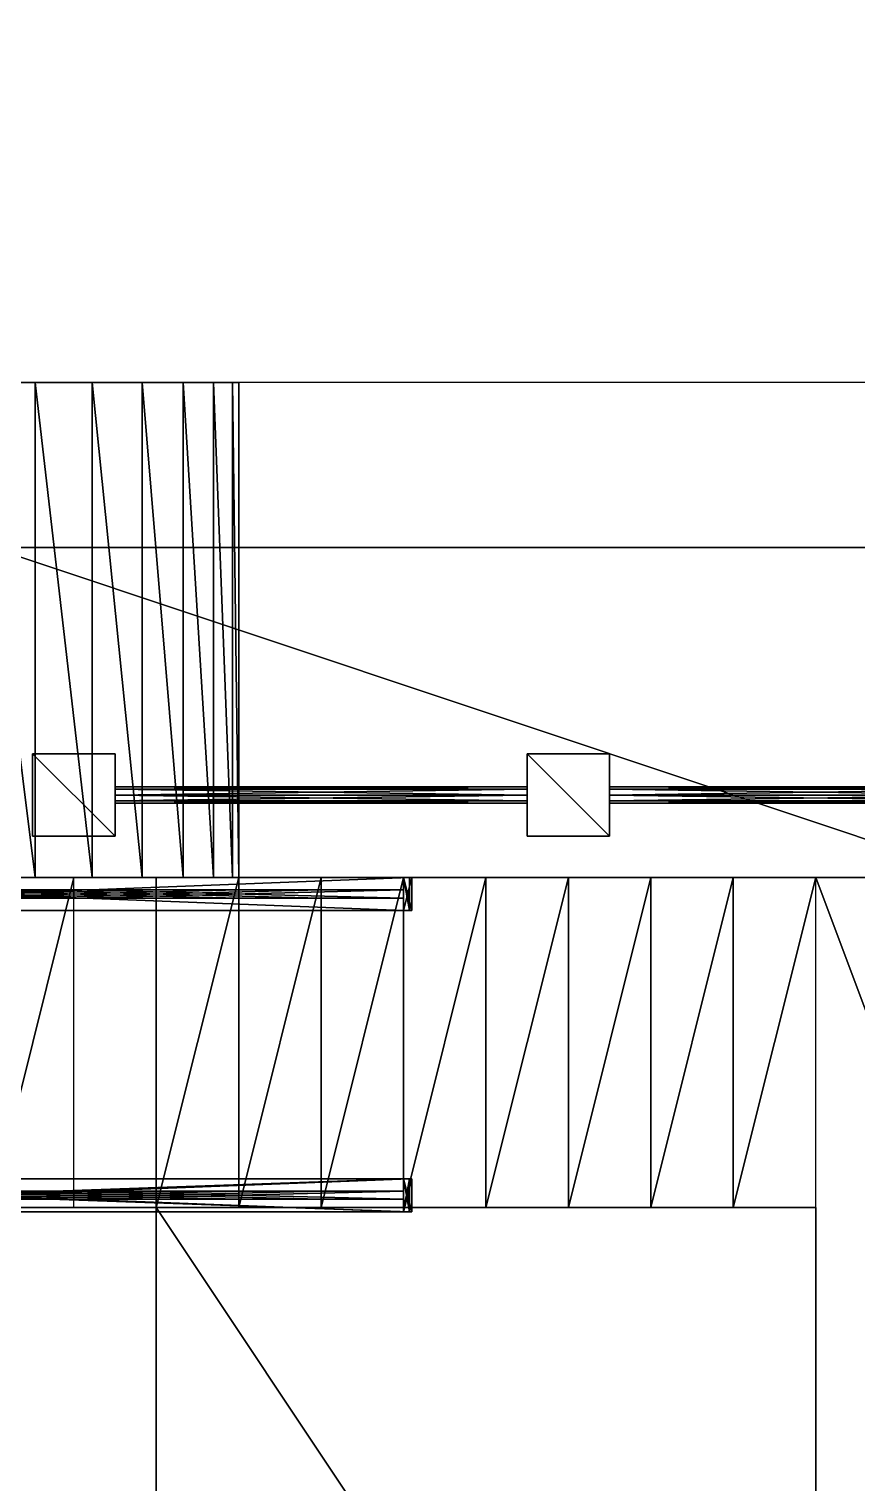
# Model space of a CAD drawing. Header units: metres. Extents: x -124 to 60, y -56 to 44.
# Drawn here: x -15.54 to -5.5, y -7.34 to 10.28 of the extents above; entities that cross this region are included whole.
import ezdxf

# ---------------------------------------------------------------- set-up
doc = ezdxf.new("R2010")
doc.units = ezdxf.units.M

msp = doc.modelspace()

# ---------------------------------------------------------------- linework, layer by layer
for points in [[(10, 4, 20), (10, 30, 20), (-6, 14, 20)], [(4, 26), (4, 6), (-26, 6)], [(-26, 6), (-26, 26), (4, 26)], [(-46, 4, 46), (8, 4, 46), (8, 20, 46)], [(8, 20, 46), (-46, 20, 46), (-46, 4, 46)], [(-6, 14, 20), (4, 4, 20), (10, 4, 20)], [(-15.4693, 0, 0.30448), (-16.2196, 0, 0.07686), (-16.2196, 6, 0.07686)], [(-16.2196, 6, 0.07686), (-15.4693, 6, 0.30448), (-15.4693, 0, 0.30448)], [(-16.2196, 6, 9.92314), (-16.2196, 0, 9.92314), (-15.4693, 0, 9.69552)], [(-15.4693, 0, 9.69552), (-15.4693, 6, 9.69552), (-16.2196, 6, 9.92314)], [(-14.7777, 0, 0.67412), (-15.4693, 0, 0.30448), (-15.4693, 6, 0.30448)], [(-15.4693, 6, 0.30448), (-14.7777, 6, 0.67412), (-14.7777, 0, 0.67412)], [(-15.4693, 6, 9.69552), (-15.4693, 0, 9.69552), (-14.7777, 0, 9.32588)], [(-14.7777, 0, 9.32588), (-14.7777, 6, 9.32588), (-15.4693, 6, 9.69552)], [(-14.1716, 0, 1.17157), (-14.7777, 0, 0.67412), (-14.7777, 6, 0.67412)], [(-14.7777, 6, 0.67412), (-14.1716, 6, 1.17157), (-14.1716, 0, 1.17157)], [(-14.7777, 6, 9.32588), (-14.7777, 0, 9.32588), (-14.1716, 0, 8.82843)], [(-14.1716, 0, 8.82843), (-14.1716, 6, 8.82843), (-14.7777, 6, 9.32588)], [(-13.6741, 0, 1.77772), (-14.1716, 0, 1.17157), (-14.1716, 6, 1.17157)], [(-14.1716, 6, 1.17157), (-13.6741, 6, 1.77772), (-13.6741, 0, 1.77772)], [(-14.1716, 6, 8.82843), (-14.1716, 0, 8.82843), (-13.6741, 0, 8.22228)], [(-13.6741, 0, 8.22228), (-13.6741, 6, 8.22228), (-14.1716, 6, 8.82843)], [(-13.3045, 0, 2.46927), (-13.6741, 0, 1.77772), (-13.6741, 6, 1.77772)], [(-13.6741, 6, 1.77772), (-13.3045, 6, 2.46927), (-13.3045, 0, 2.46927)], [(-13.6741, 6, 8.22228), (-13.6741, 0, 8.22228), (-13.3045, 0, 7.53073)], [(-13.3045, 0, 7.53073), (-13.3045, 6, 7.53073), (-13.6741, 6, 8.22228)], [(-13.0769, 0, 3.21964), (-13.3045, 0, 2.46927), (-13.3045, 6, 2.46927)], [(-13.3045, 6, 2.46927), (-13.0769, 6, 3.21964), (-13.0769, 0, 3.21964)], [(-13.3045, 6, 7.53073), (-13.3045, 0, 7.53073), (-13.0769, 0, 6.78036)], [(-13.0769, 0, 6.78036), (-13.0769, 6, 6.78036), (-13.3045, 6, 7.53073)], [(-13, 0, 4), (-13.0769, 0, 3.21964), (-13.0769, 6, 3.21964)], [(-13.0769, 6, 3.21964), (-13, 6, 4), (-13, 0, 4)], [(-13.0769, 6, 6.78036), (-13.0769, 0, 6.78036), (-13, 0, 6)], [(-13, 0, 6), (-13, 6, 6), (-13.0769, 6, 6.78036)], [(-13, 6, 6), (-13, 0, 6), (-13, 0, 4)], [(-13, 0, 4), (-13, 6, 4), (-13, 6, 6)], [(-20, 4, 46), (8, 4, 46), (8, 4, 36)], [(8, 4, 36), (-20, 4, 36), (-20, 4, 46)], [(-20, 4, 36), (-20, 4, 20), (-14, 4, 20)], [(-14, 4, 20), (-14, 4, 36), (-20, 4, 36)], [(-16, 4, 20), (-16, 0, 20), (-4, 0, 20)], [(-4, 0, 20), (-4, 4, 20), (-16, 4, 20)], [(-14, 4, 20), (-2, 4, 20), (-2, 4, 36)], [(-2, 4, 36), (-14, 4, 36), (-14, 4, 20)], [(-14.5, 0.5, 24), (-14.5, 1.5, 24), (-15.5, 1.5, 24)], [(-15.5, 1.5, 24), (-15.5, 0.5, 24), (-14.5, 0.5, 24)], [(-15.5, 1.5, 20), (-15.5, 1.5, 24), (-14.5, 1.5, 24)], [(-14.5, 1.5, 24), (-14.5, 1.5, 20), (-15.5, 1.5, 20)], [(-15.5, 0.5, 20), (-15.5, 0.5, 24), (-15.5, 1.5, 24)], [(-15.5, 1.5, 24), (-15.5, 1.5, 20), (-15.5, 0.5, 20)], [(-14.5, 1.5, 20), (-14.5, 1.5, 24), (-14.5, 0.5, 24)], [(-14.5, 0.5, 24), (-14.5, 0.5, 20), (-14.5, 1.5, 20)], [(-8.5, 0.5, 24), (-8.5, 1.5, 24), (-9.5, 1.5, 24)], [(-9.5, 1.5, 24), (-9.5, 0.5, 24), (-8.5, 0.5, 24)], [(-9.5, 1.5, 20), (-9.5, 1.5, 24), (-8.5, 1.5, 24)], [(-8.5, 1.5, 24), (-8.5, 1.5, 20), (-9.5, 1.5, 20)], [(-9.5, 0.5, 20), (-9.5, 0.5, 24), (-9.5, 1.5, 24)], [(-9.5, 1.5, 24), (-9.5, 1.5, 20), (-9.5, 0.5, 20)], [(-8.5, 1.5, 20), (-8.5, 1.5, 24), (-8.5, 0.5, 24)], [(-8.5, 0.5, 24), (-8.5, 0.5, 20), (-8.5, 1.5, 20)], [(-9.5, 1.07071, 23.5707), (-9.5, 1.1, 23.5), (-14.5, 1.1, 23.5)], [(-14.5, 1.1, 23.5), (-14.5, 1.07071, 23.5707), (-9.5, 1.07071, 23.5707)], [(-9.5, 1.1, 23.5), (-9.5, 1.07071, 23.4293), (-14.5, 1.07071, 23.4293)], [(-14.5, 1.07071, 23.4293), (-14.5, 1.1, 23.5), (-9.5, 1.1, 23.5)], [(-9.5, 1.07071, 22.5707), (-9.5, 1.1, 22.5), (-14.5, 1.1, 22.5)], [(-14.5, 1.1, 22.5), (-14.5, 1.07071, 22.5707), (-9.5, 1.07071, 22.5707)], [(-9.5, 1.1, 22.5), (-9.5, 1.07071, 22.4293), (-14.5, 1.07071, 22.4293)], [(-14.5, 1.07071, 22.4293), (-14.5, 1.1, 22.5), (-9.5, 1.1, 22.5)], [(-9.5, 1.07071, 21.5707), (-9.5, 1.1, 21.5), (-14.5, 1.1, 21.5)], [(-14.5, 1.1, 21.5), (-14.5, 1.07071, 21.5707), (-9.5, 1.07071, 21.5707)], [(-9.5, 1.1, 21.5), (-9.5, 1.07071, 21.4293), (-14.5, 1.07071, 21.4293)], [(-14.5, 1.07071, 21.4293), (-14.5, 1.1, 21.5), (-9.5, 1.1, 21.5)], [(-9.5, 1, 23.6), (-9.5, 1.07071, 23.5707), (-14.5, 1.07071, 23.5707)], [(-14.5, 1.07071, 23.5707), (-14.5, 1, 23.6), (-9.5, 1, 23.6)], [(-9.5, 1.07071, 23.4293), (-9.5, 1, 23.4), (-14.5, 1, 23.4)], [(-14.5, 1, 23.4), (-14.5, 1.07071, 23.4293), (-9.5, 1.07071, 23.4293)], [(-9.5, 1, 22.6), (-9.5, 1.07071, 22.5707), (-14.5, 1.07071, 22.5707)], [(-14.5, 1.07071, 22.5707), (-14.5, 1, 22.6), (-9.5, 1, 22.6)], [(-9.5, 1.07071, 22.4293), (-9.5, 1, 22.4), (-14.5, 1, 22.4)], [(-14.5, 1, 22.4), (-14.5, 1.07071, 22.4293), (-9.5, 1.07071, 22.4293)], [(-9.5, 1, 21.6), (-9.5, 1.07071, 21.5707), (-14.5, 1.07071, 21.5707)], [(-14.5, 1.07071, 21.5707), (-14.5, 1, 21.6), (-9.5, 1, 21.6)], [(-9.5, 1.07071, 21.4293), (-9.5, 1, 21.4), (-14.5, 1, 21.4)], [(-14.5, 1, 21.4), (-14.5, 1.07071, 21.4293), (-9.5, 1.07071, 21.4293)], [(-3.5, 1.07071, 23.5707), (-3.5, 1.1, 23.5), (-8.5, 1.1, 23.5)], [(-8.5, 1.1, 23.5), (-8.5, 1.07071, 23.5707), (-3.5, 1.07071, 23.5707)], [(-3.5, 1.1, 23.5), (-3.5, 1.07071, 23.4293), (-8.5, 1.07071, 23.4293)], [(-8.5, 1.07071, 23.4293), (-8.5, 1.1, 23.5), (-3.5, 1.1, 23.5)], [(-3.5, 1.07071, 22.5707), (-3.5, 1.1, 22.5), (-8.5, 1.1, 22.5)], [(-8.5, 1.1, 22.5), (-8.5, 1.07071, 22.5707), (-3.5, 1.07071, 22.5707)], [(-3.5, 1.1, 22.5), (-3.5, 1.07071, 22.4293), (-8.5, 1.07071, 22.4293)], [(-8.5, 1.07071, 22.4293), (-8.5, 1.1, 22.5), (-3.5, 1.1, 22.5)], [(-3.5, 1.07071, 21.5707), (-3.5, 1.1, 21.5), (-8.5, 1.1, 21.5)], [(-8.5, 1.1, 21.5), (-8.5, 1.07071, 21.5707), (-3.5, 1.07071, 21.5707)], [(-3.5, 1.1, 21.5), (-3.5, 1.07071, 21.4293), (-8.5, 1.07071, 21.4293)], [(-8.5, 1.07071, 21.4293), (-8.5, 1.1, 21.5), (-3.5, 1.1, 21.5)], [(-3.5, 1, 23.6), (-3.5, 1.07071, 23.5707), (-8.5, 1.07071, 23.5707)], [(-8.5, 1.07071, 23.5707), (-8.5, 1, 23.6), (-3.5, 1, 23.6)], [(-3.5, 1.07071, 23.4293), (-3.5, 1, 23.4), (-8.5, 1, 23.4)], [(-8.5, 1, 23.4), (-8.5, 1.07071, 23.4293), (-3.5, 1.07071, 23.4293)], [(-3.5, 1, 22.6), (-3.5, 1.07071, 22.5707), (-8.5, 1.07071, 22.5707)], [(-8.5, 1.07071, 22.5707), (-8.5, 1, 22.6), (-3.5, 1, 22.6)], [(-3.5, 1.07071, 22.4293), (-3.5, 1, 22.4), (-8.5, 1, 22.4)], [(-8.5, 1, 22.4), (-8.5, 1.07071, 22.4293), (-3.5, 1.07071, 22.4293)], [(-3.5, 1, 21.6), (-3.5, 1.07071, 21.5707), (-8.5, 1.07071, 21.5707)], [(-8.5, 1.07071, 21.5707), (-8.5, 1, 21.6), (-3.5, 1, 21.6)], [(-3.5, 1.07071, 21.4293), (-3.5, 1, 21.4), (-8.5, 1, 21.4)], [(-8.5, 1, 21.4), (-8.5, 1.07071, 21.4293), (-3.5, 1.07071, 21.4293)], [(-9.5, 0.92929, 23.5707), (-9.5, 1, 23.6), (-14.5, 1, 23.6)], [(-14.5, 1, 23.6), (-14.5, 0.92929, 23.5707), (-9.5, 0.92929, 23.5707)], [(-9.5, 1, 23.4), (-9.5, 0.92929, 23.4293), (-14.5, 0.92929, 23.4293)], [(-14.5, 0.92929, 23.4293), (-14.5, 1, 23.4), (-9.5, 1, 23.4)], [(-9.5, 0.92929, 22.5707), (-9.5, 1, 22.6), (-14.5, 1, 22.6)], [(-14.5, 1, 22.6), (-14.5, 0.92929, 22.5707), (-9.5, 0.92929, 22.5707)], [(-9.5, 1, 22.4), (-9.5, 0.92929, 22.4293), (-14.5, 0.92929, 22.4293)], [(-14.5, 0.92929, 22.4293), (-14.5, 1, 22.4), (-9.5, 1, 22.4)], [(-9.5, 0.92929, 21.5707), (-9.5, 1, 21.6), (-14.5, 1, 21.6)], [(-14.5, 1, 21.6), (-14.5, 0.92929, 21.5707), (-9.5, 0.92929, 21.5707)], [(-9.5, 1, 21.4), (-9.5, 0.92929, 21.4293), (-14.5, 0.92929, 21.4293)], [(-14.5, 0.92929, 21.4293), (-14.5, 1, 21.4), (-9.5, 1, 21.4)], [(-9.5, 0.9, 23.5), (-9.5, 0.92929, 23.5707), (-14.5, 0.92929, 23.5707)], [(-14.5, 0.92929, 23.5707), (-14.5, 0.9, 23.5), (-9.5, 0.9, 23.5)], [(-9.5, 0.92929, 23.4293), (-9.5, 0.9, 23.5), (-14.5, 0.9, 23.5)], [(-14.5, 0.9, 23.5), (-14.5, 0.92929, 23.4293), (-9.5, 0.92929, 23.4293)], [(-9.5, 0.9, 22.5), (-9.5, 0.92929, 22.5707), (-14.5, 0.92929, 22.5707)], [(-14.5, 0.92929, 22.5707), (-14.5, 0.9, 22.5), (-9.5, 0.9, 22.5)], [(-9.5, 0.92929, 22.4293), (-9.5, 0.9, 22.5), (-14.5, 0.9, 22.5)], [(-14.5, 0.9, 22.5), (-14.5, 0.92929, 22.4293), (-9.5, 0.92929, 22.4293)], [(-9.5, 0.9, 21.5), (-9.5, 0.92929, 21.5707), (-14.5, 0.92929, 21.5707)], [(-14.5, 0.92929, 21.5707), (-14.5, 0.9, 21.5), (-9.5, 0.9, 21.5)], [(-9.5, 0.92929, 21.4293), (-9.5, 0.9, 21.5), (-14.5, 0.9, 21.5)], [(-14.5, 0.9, 21.5), (-14.5, 0.92929, 21.4293), (-9.5, 0.92929, 21.4293)], [(-3.5, 0.92929, 23.5707), (-3.5, 1, 23.6), (-8.5, 1, 23.6)], [(-8.5, 1, 23.6), (-8.5, 0.92929, 23.5707), (-3.5, 0.92929, 23.5707)], [(-3.5, 1, 23.4), (-3.5, 0.92929, 23.4293), (-8.5, 0.92929, 23.4293)], [(-8.5, 0.92929, 23.4293), (-8.5, 1, 23.4), (-3.5, 1, 23.4)], [(-3.5, 0.92929, 22.5707), (-3.5, 1, 22.6), (-8.5, 1, 22.6)], [(-8.5, 1, 22.6), (-8.5, 0.92929, 22.5707), (-3.5, 0.92929, 22.5707)], [(-3.5, 1, 22.4), (-3.5, 0.92929, 22.4293), (-8.5, 0.92929, 22.4293)], [(-8.5, 0.92929, 22.4293), (-8.5, 1, 22.4), (-3.5, 1, 22.4)], [(-3.5, 0.92929, 21.5707), (-3.5, 1, 21.6), (-8.5, 1, 21.6)], [(-8.5, 1, 21.6), (-8.5, 0.92929, 21.5707), (-3.5, 0.92929, 21.5707)], [(-3.5, 1, 21.4), (-3.5, 0.92929, 21.4293), (-8.5, 0.92929, 21.4293)], [(-8.5, 0.92929, 21.4293), (-8.5, 1, 21.4), (-3.5, 1, 21.4)], [(-3.5, 0.9, 23.5), (-3.5, 0.92929, 23.5707), (-8.5, 0.92929, 23.5707)], [(-8.5, 0.92929, 23.5707), (-8.5, 0.9, 23.5), (-3.5, 0.9, 23.5)], [(-3.5, 0.92929, 23.4293), (-3.5, 0.9, 23.5), (-8.5, 0.9, 23.5)], [(-8.5, 0.9, 23.5), (-8.5, 0.92929, 23.4293), (-3.5, 0.92929, 23.4293)], [(-3.5, 0.9, 22.5), (-3.5, 0.92929, 22.5707), (-8.5, 0.92929, 22.5707)], [(-8.5, 0.92929, 22.5707), (-8.5, 0.9, 22.5), (-3.5, 0.9, 22.5)], [(-3.5, 0.92929, 22.4293), (-3.5, 0.9, 22.5), (-8.5, 0.9, 22.5)], [(-8.5, 0.9, 22.5), (-8.5, 0.92929, 22.4293), (-3.5, 0.92929, 22.4293)], [(-3.5, 0.9, 21.5), (-3.5, 0.92929, 21.5707), (-8.5, 0.92929, 21.5707)], [(-8.5, 0.92929, 21.5707), (-8.5, 0.9, 21.5), (-3.5, 0.9, 21.5)], [(-3.5, 0.92929, 21.4293), (-3.5, 0.9, 21.5), (-8.5, 0.9, 21.5)], [(-8.5, 0.9, 21.5), (-8.5, 0.92929, 21.4293), (-3.5, 0.92929, 21.4293)], [(-14.5, 0.5, 20), (-14.5, 0.5, 24), (-15.5, 0.5, 24)], [(-15.5, 0.5, 24), (-15.5, 0.5, 20), (-14.5, 0.5, 20)], [(-8.5, 0.5, 20), (-8.5, 0.5, 24), (-9.5, 0.5, 24)], [(-9.5, 0.5, 24), (-9.5, 0.5, 20), (-8.5, 0.5, 20)], [(-16, 0, 18), (-24, 0, 10), (-13, 0, 10)], [(-11, -0.4, 29.9), (-21.3536, -0.4, 40.2536), (-21.3536, 0, 40.2536)], [(-11, 0, 29.9), (-21.3536, 0, 40.2536), (-21.2828, 0, 40.3243)], [(-21.3536, 0, 40.2536), (-11, 0, 29.9), (-11, -0.4, 29.9)], [(-10.9293, 0, 29.9707), (-21.2828, 0, 40.3243), (-21.2828, -0.4, 40.3243)], [(-21.2828, -0.4, 40.3243), (-10.9293, -0.4, 29.9707), (-10.9293, 0, 29.9707)], [(-21.2828, 0, 40.3243), (-10.9293, 0, 29.9707), (-11, 0, 29.9)], [(-20, 0), (-6, 0), (-14, 0, -8)], [(-14, 0, -8), (-20, 0, -8), (-20, 0)], [(-16, 0, 18), (-4, 0, 18), (-4, 0, 20)], [(-4, 0, 20), (-16, 0, 20), (-16, 0, 18)], [(-13, 0, 10), (-13, 0, 18), (-16, 0, 18)], [(-16, -4, 30), (-15, -4, 30), (-15, 0, 30)], [(-15, 0, 30), (-16, 0, 30), (-16, -4, 30)], [(-15.5858, 0, 10), (-15.4693, 0, 9.69552), (-15.8389, 0, 9.82776)], [(-15.8389, 0, 0.17224), (-15.4693, 0, 0.30448), (-15.5858, 0, 0)], [(-15.4693, 0, 9.69552), (-15.5858, 0, 10), (-15.2322, 0, 10)], [(-15.2322, 0, 0), (-15.5858, 0, 0), (-15.4693, 0, 0.30448)], [(-15.2322, 0, 10), (-15.1144, 0, 9.52769), (-15.4693, 0, 9.69552)], [(-15.4693, 0, 0.30448), (-15.1144, 0, 0.47231), (-15.2322, 0, 0)], [(-15.1144, 0, 9.52769), (-15.2322, 0, 10), (-14.8787, 0, 10)], [(-14.8787, 0, 0), (-15.2322, 0, 0), (-15.1144, 0, 0.47231)], [(-14.8787, 0, 10), (-14.7777, 0, 9.32588), (-15.1144, 0, 9.52769)], [(-15.1144, 0, 0.47231), (-14.7777, 0, 0.67412), (-14.8787, 0, 0)], [(-14.7777, 0, 9.32588), (-14.8787, 0, 10), (-14.5251, 0, 10)], [(-14.5251, 0, 0), (-14.8787, 0, 0), (-14.7777, 0, 0.67412)], [(-14.5251, 0, 10), (-14.4624, 0, 9.09204), (-14.7777, 0, 9.32588)], [(-14.7777, 0, 0.67412), (-14.4624, 0, 0.90796), (-14.5251, 0, 0)], [(-14.4624, 0, 9.09204), (-14.5251, 0, 10), (-14.1716, 0, 10)], [(-14.1716, 0), (-14.5251, 0, 0), (-14.4624, 0, 0.90796)], [(-14.1716, 0, 10), (-14.1716, 0, 8.82843), (-14.4624, 0, 9.09204)], [(-14.4624, 0, 0.90796), (-14.1716, 0, 1.17157), (-14.1716, 0)], [(-13, 0, 10), (-13, 0, 8.82843), (-14.1716, 0, 8.82843)], [(-14.1716, 0, 8.82843), (-14.1716, 0, 10), (-13, 0, 10)], [(-13.908, 0, 8.53757), (-14.1716, 0, 8.82843), (-13, 0, 8.82843)], [(-14.1716, 0, 1.17157), (-13, 0, 1.17157), (-13, 0)], [(-13, 0), (-14.1716, 0), (-14.1716, 0, 1.17157)], [(-13, 0, 1.17157), (-14.1716, 0, 1.17157), (-13.908, 0, 1.46243)], [(-13, 0, -7), (-14, 0, -7), (-14, -4, -7)], [(-14, -4, -7), (-13, -4, -7), (-13, 0, -7)], [(-14, 0, -7), (-14, 0, -8), (-14, -4, -8)], [(-14, -4, -8), (-14, -4, -7), (-14, 0, -7)], [(-13, 0, 8.82843), (-13, 0, 8.47487), (-13.908, 0, 8.53757)], [(-13.6741, 0, 8.22228), (-13.908, 0, 8.53757), (-13, 0, 8.47487)], [(-13.908, 0, 1.46243), (-13, 0, 1.52513), (-13, 0, 1.17157)], [(-13, 0, 1.52513), (-13.908, 0, 1.46243), (-13.6741, 0, 1.77772)], [(-13, 0, 8.47487), (-13, 0, 8.12132), (-13.6741, 0, 8.22228)], [(-13.4723, 0, 7.88559), (-13.6741, 0, 8.22228), (-13, 0, 8.12132)], [(-13.6741, 0, 1.77772), (-13, 0, 1.87868), (-13, 0, 1.52513)], [(-13, 0, 1.87868), (-13.6741, 0, 1.77772), (-13.4723, 0, 2.11441)], [(-13, 0, 8.12132), (-13, 0, 7.76777), (-13.4723, 0, 7.88559)], [(-13.3045, 0, 7.53073), (-13.4723, 0, 7.88559), (-13, 0, 7.76777)], [(-13.4723, 0, 2.11441), (-13, 0, 2.23223), (-13, 0, 1.87868)], [(-13, 0, 2.23223), (-13.4723, 0, 2.11441), (-13.3045, 0, 2.46927)], [(-13, 0, 7.76777), (-13, 0, 7.41421), (-13.3045, 0, 7.53073)], [(-13.1722, 0, 7.16114), (-13.3045, 0, 7.53073), (-13, 0, 7.41421)], [(-13.3045, 0, 2.46927), (-13, 0, 2.58579), (-13, 0, 2.23223)], [(-13, 0, 2.58579), (-13.3045, 0, 2.46927), (-13.1722, 0, 2.83886)], [(-13, 0, 7.41421), (-13, 0, 7.06066), (-13.1722, 0, 7.16114)], [(-13.0769, 0, 6.78036), (-13.1722, 0, 7.16114), (-13, 0, 7.06066)], [(-13.1722, 0, 2.83886), (-13, 0, 2.93934), (-13, 0, 2.58579)], [(-13, 0, 2.93934), (-13.1722, 0, 2.83886), (-13.0769, 0, 3.21964)], [(-13, 0, 7.06066), (-13, 0, 6.70711), (-13.0769, 0, 6.78036)], [(-13.0193, 0, 6.39207), (-13.0769, 0, 6.78036), (-13, 0, 6.70711)], [(-13.0769, 0, 3.21964), (-13, 0, 3.29289), (-13, 0, 2.93934)], [(-13, 0, 3.29289), (-13.0769, 0, 3.21964), (-13.0193, 0, 3.60793)], [(-13, 0, 6.70711), (-13, 0, 6.35355), (-13.0193, 0, 6.39207)], [(-13, 0, 6), (-13.0193, 0, 6.39207), (-13, 0, 6.35355)], [(-13.0193, 0, 3.60793), (-13, 0, 3.64645), (-13, 0, 3.29289)], [(-13, 0, 3.64645), (-13.0193, 0, 3.60793), (-13, 0, 4)], [(-4, 0), (-4, 0, 18), (-13, 0, 18)], [(-13, 0, 18), (-13, 0), (-4, 0)], [(-12, 0, -6), (-13, 0, -6), (-13, -4, -6)], [(-13, -4, -6), (-12, -4, -6), (-12, 0, -6)], [(-13, 0, -6), (-13, 0, -7), (-13, -4, -7)], [(-13, -4, -7), (-13, -4, -6), (-13, 0, -6)], [(-11, 0, -5), (-12, 0, -5), (-12, -4, -5)], [(-12, -4, -5), (-11, -4, -5), (-11, 0, -5)], [(-12, 0, -5), (-12, 0, -6), (-12, -4, -6)], [(-12, -4, -6), (-12, -4, -5), (-12, 0, -5)], [(-10, 0, -4), (-11, 0, -4), (-11, -4, -4)], [(-11, -4, -4), (-10, -4, -4), (-10, 0, -4)], [(-11, 0, -4), (-11, 0, -5), (-11, -4, -5)], [(-11, -4, -5), (-11, -4, -4), (-11, 0, -4)], [(-10.9293, -0.4, 29.9707), (-11, -0.4, 29.9), (-11, 0, 29.9)], [(-11, 0, 29.9), (-10.9293, 0, 29.9707), (-10.9293, -0.4, 29.9707)], [(-10.9, 0, 29.9), (-11, 0, 29.9), (-11, -0.4, 29.9)], [(-11, -0.4, 29.9), (-10.9, -0.4, 29.9), (-10.9, 0, 29.9)], [(-11, -0.4, 22.1), (-11, -0.4, 29.9), (-11, 0, 29.9)], [(-11, 0, 22.1), (-11, 0, 29.9), (-10.9, 0, 29.9)], [(-11, 0, 29.9), (-11, 0, 22.1), (-11, -0.4, 22.1)], [(-10.9, 0, 29.9), (-10.9, 0, 22.1), (-11, 0, 22.1)], [(-10.9, -0.4, 22.1), (-11, -0.4, 22.1), (-11, 0, 22.1)], [(-11, 0, 22.1), (-10.9, 0, 22.1), (-10.9, -0.4, 22.1)], [(-10.9, 0, 22.1), (-10.9, 0, 29.9), (-10.9, -0.4, 29.9)], [(-10.9, -0.4, 29.9), (-10.9, -0.4, 22.1), (-10.9, 0, 22.1)], [(-9, 0, -3), (-10, 0, -3), (-10, -4, -3)], [(-10, -4, -3), (-9, -4, -3), (-9, 0, -3)], [(-10, 0, -3), (-10, 0, -4), (-10, -4, -4)], [(-10, -4, -4), (-10, -4, -3), (-10, 0, -3)], [(-8, 0, -2), (-9, 0, -2), (-9, -4, -2)], [(-9, -4, -2), (-8, -4, -2), (-8, 0, -2)], [(-9, 0, -2), (-9, 0, -3), (-9, -4, -3)], [(-9, -4, -3), (-9, -4, -2), (-9, 0, -2)], [(-7, 0, -1), (-8, 0, -1), (-8, -4, -1)], [(-8, -4, -1), (-7, -4, -1), (-7, 0, -1)], [(-8, 0, -1), (-8, 0, -2), (-8, -4, -2)], [(-8, -4, -2), (-8, -4, -1), (-8, 0, -1)], [(-6, 0), (-7, 0), (-7, -4)], [(-7, -4), (-6, -4), (-6, 0)], [(-7, 0), (-7, 0, -1), (-7, -4, -1)], [(-7, -4, -1), (-7, -4), (-7, 0)], [(-6, 0), (0, 0), (0, -16)], [(0, -16), (-6, -16), (-6, 0)], [(-19, -0.15, 33.8), (-15, -0.15, 33.8), (-15, -0.25, 33.8)], [(-15, -0.25, 33.8), (-19, -0.25, 33.8), (-19, -0.15, 33.8)], [(-19, -0.25, 33.9), (-15, -0.25, 33.9), (-15, -0.15, 33.9)], [(-15, -0.15, 33.9), (-19, -0.15, 33.9), (-19, -0.25, 33.9)], [(-19, -0.15, 33.9), (-15, -0.15, 33.9), (-15, -0.15, 33.8)], [(-15, -0.15, 33.8), (-19, -0.15, 33.8), (-19, -0.15, 33.9)], [(-18, -0.15, 32.8), (-14, -0.15, 32.8), (-14, -0.25, 32.8)], [(-14, -0.25, 32.8), (-18, -0.25, 32.8), (-18, -0.15, 32.8)], [(-18, -0.25, 32.9), (-14, -0.25, 32.9), (-14, -0.15, 32.9)], [(-14, -0.15, 32.9), (-18, -0.15, 32.9), (-18, -0.25, 32.9)], [(-18, -0.15, 32.9), (-14, -0.15, 32.9), (-14, -0.15, 32.8)], [(-14, -0.15, 32.8), (-18, -0.15, 32.8), (-18, -0.15, 32.9)], [(-17, -0.15, 31.8), (-13, -0.15, 31.8), (-13, -0.25, 31.8)], [(-13, -0.25, 31.8), (-17, -0.25, 31.8), (-17, -0.15, 31.8)], [(-17, -0.25, 31.9), (-13, -0.25, 31.9), (-13, -0.15, 31.9)], [(-13, -0.15, 31.9), (-17, -0.15, 31.9), (-17, -0.25, 31.9)], [(-17, -0.15, 31.9), (-13, -0.15, 31.9), (-13, -0.15, 31.8)], [(-13, -0.15, 31.8), (-17, -0.15, 31.8), (-17, -0.15, 31.9)], [(-16, -0.15, 30.8), (-12, -0.15, 30.8), (-12, -0.25, 30.8)], [(-12, -0.25, 30.8), (-16, -0.25, 30.8), (-16, -0.15, 30.8)], [(-16, -0.25, 30.9), (-12, -0.25, 30.9), (-12, -0.15, 30.9)], [(-12, -0.15, 30.9), (-16, -0.15, 30.9), (-16, -0.25, 30.9)], [(-16, -0.15, 30.9), (-12, -0.15, 30.9), (-12, -0.15, 30.8)], [(-12, -0.15, 30.8), (-16, -0.15, 30.8), (-16, -0.15, 30.9)], [(-15, -0.15, 29.8), (-11, -0.15, 29.8), (-11, -0.25, 29.8)], [(-11, -0.25, 29.8), (-15, -0.25, 29.8), (-15, -0.15, 29.8)], [(-15, -0.25, 29.9), (-11, -0.25, 29.9), (-11, -0.15, 29.9)], [(-11, -0.15, 29.9), (-15, -0.15, 29.9), (-15, -0.25, 29.9)], [(-15, -0.15, 29.9), (-11, -0.15, 29.9), (-11, -0.15, 29.8)], [(-11, -0.15, 29.8), (-15, -0.15, 29.8), (-15, -0.15, 29.9)], [(-15, -0.15, 28.8375), (-11, -0.15, 28.8375), (-11, -0.25, 28.8375)], [(-11, -0.25, 28.8375), (-15, -0.25, 28.8375), (-15, -0.15, 28.8375)], [(-15, -0.25, 28.9375), (-11, -0.25, 28.9375), (-11, -0.15, 28.9375)], [(-11, -0.15, 28.9375), (-15, -0.15, 28.9375), (-15, -0.25, 28.9375)], [(-15, -0.15, 28.9375), (-11, -0.15, 28.9375), (-11, -0.15, 28.8375)], [(-11, -0.15, 28.8375), (-15, -0.15, 28.8375), (-15, -0.15, 28.9375)], [(-15, -0.15, 27.875), (-11, -0.15, 27.875), (-11, -0.25, 27.875)], [(-11, -0.25, 27.875), (-15, -0.25, 27.875), (-15, -0.15, 27.875)], [(-15, -0.25, 27.975), (-11, -0.25, 27.975), (-11, -0.15, 27.975)], [(-11, -0.15, 27.975), (-15, -0.15, 27.975), (-15, -0.25, 27.975)], [(-15, -0.15, 27.975), (-11, -0.15, 27.975), (-11, -0.15, 27.875)], [(-11, -0.15, 27.875), (-15, -0.15, 27.875), (-15, -0.15, 27.975)], [(-15, -0.15, 26.9125), (-11, -0.15, 26.9125), (-11, -0.25, 26.9125)], [(-11, -0.25, 26.9125), (-15, -0.25, 26.9125), (-15, -0.15, 26.9125)], [(-15, -0.25, 27.0125), (-11, -0.25, 27.0125), (-11, -0.15, 27.0125)], [(-11, -0.15, 27.0125), (-15, -0.15, 27.0125), (-15, -0.25, 27.0125)], [(-15, -0.15, 27.0125), (-11, -0.15, 27.0125), (-11, -0.15, 26.9125)], [(-11, -0.15, 26.9125), (-15, -0.15, 26.9125), (-15, -0.15, 27.0125)], [(-15, -0.15, 25.95), (-11, -0.15, 25.95), (-11, -0.25, 25.95)], [(-11, -0.25, 25.95), (-15, -0.25, 25.95), (-15, -0.15, 25.95)], [(-15, -0.25, 26.05), (-11, -0.25, 26.05), (-11, -0.15, 26.05)], [(-11, -0.15, 26.05), (-15, -0.15, 26.05), (-15, -0.25, 26.05)], [(-15, -0.15, 26.05), (-11, -0.15, 26.05), (-11, -0.15, 25.95)], [(-11, -0.15, 25.95), (-15, -0.15, 25.95), (-15, -0.15, 26.05)], [(-15, -0.15, 24.9875), (-11, -0.15, 24.9875), (-11, -0.25, 24.9875)], [(-11, -0.25, 24.9875), (-15, -0.25, 24.9875), (-15, -0.15, 24.9875)], [(-15, -0.25, 25.0875), (-11, -0.25, 25.0875), (-11, -0.15, 25.0875)], [(-11, -0.15, 25.0875), (-15, -0.15, 25.0875), (-15, -0.25, 25.0875)], [(-15, -0.15, 25.0875), (-11, -0.15, 25.0875), (-11, -0.15, 24.9875)], [(-11, -0.15, 24.9875), (-15, -0.15, 24.9875), (-15, -0.15, 25.0875)], [(-15, -0.15, 24.025), (-11, -0.15, 24.025), (-11, -0.25, 24.025)], [(-11, -0.25, 24.025), (-15, -0.25, 24.025), (-15, -0.15, 24.025)], [(-15, -0.25, 24.125), (-11, -0.25, 24.125), (-11, -0.15, 24.125)], [(-11, -0.15, 24.125), (-15, -0.15, 24.125), (-15, -0.25, 24.125)], [(-15, -0.15, 24.125), (-11, -0.15, 24.125), (-11, -0.15, 24.025)], [(-11, -0.15, 24.025), (-15, -0.15, 24.025), (-15, -0.15, 24.125)], [(-15, -0.15, 23.0625), (-11, -0.15, 23.0625), (-11, -0.25, 23.0625)], [(-11, -0.25, 23.0625), (-15, -0.25, 23.0625), (-15, -0.15, 23.0625)], [(-15, -0.25, 23.1625), (-11, -0.25, 23.1625), (-11, -0.15, 23.1625)], [(-11, -0.15, 23.1625), (-15, -0.15, 23.1625), (-15, -0.25, 23.1625)], [(-15, -0.15, 23.1625), (-11, -0.15, 23.1625), (-11, -0.15, 23.0625)], [(-11, -0.15, 23.0625), (-15, -0.15, 23.0625), (-15, -0.15, 23.1625)], [(-15, -0.15, 22.1), (-11, -0.15, 22.1), (-11, -0.25, 22.1)], [(-11, -0.25, 22.1), (-15, -0.25, 22.1), (-15, -0.15, 22.1)], [(-15, -0.25, 22.2), (-11, -0.25, 22.2), (-11, -0.15, 22.2)], [(-11, -0.15, 22.2), (-15, -0.15, 22.2), (-15, -0.25, 22.2)], [(-15, -0.15, 22.2), (-11, -0.15, 22.2), (-11, -0.15, 22.1)], [(-11, -0.15, 22.1), (-15, -0.15, 22.1), (-15, -0.15, 22.2)], [(-19, -0.25, 33.8), (-15, -0.25, 33.8), (-15, -0.25, 33.9)], [(-15, -0.25, 33.9), (-19, -0.25, 33.9), (-19, -0.25, 33.8)], [(-18, -0.25, 32.8), (-14, -0.25, 32.8), (-14, -0.25, 32.9)], [(-14, -0.25, 32.9), (-18, -0.25, 32.9), (-18, -0.25, 32.8)], [(-17, -0.25, 31.8), (-13, -0.25, 31.8), (-13, -0.25, 31.9)], [(-13, -0.25, 31.9), (-17, -0.25, 31.9), (-17, -0.25, 31.8)], [(-16, -0.25, 30.8), (-12, -0.25, 30.8), (-12, -0.25, 30.9)], [(-12, -0.25, 30.9), (-16, -0.25, 30.9), (-16, -0.25, 30.8)], [(-15, -0.25, 29.8), (-11, -0.25, 29.8), (-11, -0.25, 29.9)], [(-11, -0.25, 29.9), (-15, -0.25, 29.9), (-15, -0.25, 29.8)], [(-15, -0.25, 28.8375), (-11, -0.25, 28.8375), (-11, -0.25, 28.9375)], [(-11, -0.25, 28.9375), (-15, -0.25, 28.9375), (-15, -0.25, 28.8375)], [(-15, -0.25, 27.875), (-11, -0.25, 27.875), (-11, -0.25, 27.975)], [(-11, -0.25, 27.975), (-15, -0.25, 27.975), (-15, -0.25, 27.875)], [(-15, -0.25, 26.9125), (-11, -0.25, 26.9125), (-11, -0.25, 27.0125)], [(-11, -0.25, 27.0125), (-15, -0.25, 27.0125), (-15, -0.25, 26.9125)], [(-15, -0.25, 25.95), (-11, -0.25, 25.95), (-11, -0.25, 26.05)], [(-11, -0.25, 26.05), (-15, -0.25, 26.05), (-15, -0.25, 25.95)], [(-15, -0.25, 24.9875), (-11, -0.25, 24.9875), (-11, -0.25, 25.0875)], [(-11, -0.25, 25.0875), (-15, -0.25, 25.0875), (-15, -0.25, 24.9875)], [(-15, -0.25, 24.025), (-11, -0.25, 24.025), (-11, -0.25, 24.125)], [(-11, -0.25, 24.125), (-15, -0.25, 24.125), (-15, -0.25, 24.025)], [(-15, -0.25, 23.0625), (-11, -0.25, 23.0625), (-11, -0.25, 23.1625)], [(-11, -0.25, 23.1625), (-15, -0.25, 23.1625), (-15, -0.25, 23.0625)], [(-15, -0.25, 22.1), (-11, -0.25, 22.1), (-11, -0.25, 22.2)], [(-11, -0.25, 22.2), (-15, -0.25, 22.2), (-15, -0.25, 22.1)], [(-10.9293, -0.4, 29.9707), (-21.2828, -0.4, 40.3243), (-21.3536, -0.4, 40.2536)], [(-21.3536, -0.4, 40.2536), (-11, -0.4, 29.9), (-10.9293, -0.4, 29.9707)], [(-10.9, -0.4, 22.1), (-10.9, -0.4, 29.9), (-11, -0.4, 29.9)], [(-11, -0.4, 29.9), (-11, -0.4, 22.1), (-10.9, -0.4, 22.1)], [(-22.3536, -4.05, 10.7464), (-22.3536, -3.65, 10.7464), (-11, -3.65, 22.1)], [(-22.3536, -3.65, 10.7464), (-22.2828, -3.65, 10.6757), (-10.9293, -3.65, 22.0293)], [(-11, -3.65, 22.1), (-11, -4.05, 22.1), (-22.3536, -4.05, 10.7464)], [(-10.9293, -3.65, 22.0293), (-11, -3.65, 22.1), (-22.3536, -3.65, 10.7464)], [(-22.2828, -3.65, 10.6757), (-22.2828, -4.05, 10.6757), (-10.9293, -4.05, 22.0293)], [(-10.9293, -4.05, 22.0293), (-10.9293, -3.65, 22.0293), (-22.2828, -3.65, 10.6757)], [(-11, -4.05, 29.9), (-21.3536, -4.05, 40.2536), (-21.3536, -3.65, 40.2536)], [(-11, -3.65, 29.9), (-21.3536, -3.65, 40.2536), (-21.2828, -3.65, 40.3243)], [(-21.3536, -3.65, 40.2536), (-11, -3.65, 29.9), (-11, -4.05, 29.9)], [(-10.9293, -3.65, 29.9707), (-21.2828, -3.65, 40.3243), (-21.2828, -4.05, 40.3243)], [(-21.2828, -4.05, 40.3243), (-10.9293, -4.05, 29.9707), (-10.9293, -3.65, 29.9707)], [(-21.2828, -3.65, 40.3243), (-10.9293, -3.65, 29.9707), (-11, -3.65, 29.9)], [(-10.9, -3.65, 29.9), (-11, -3.65, 29.9), (-11, -4.05, 29.9)], [(-11, -4.05, 29.9), (-10.9, -4.05, 29.9), (-10.9, -3.65, 29.9)], [(-11, -4.05, 22.1), (-11, -4.05, 29.9), (-11, -3.65, 29.9)], [(-11, -3.65, 22.1), (-11, -3.65, 29.9), (-10.9, -3.65, 29.9)], [(-11, -3.65, 29.9), (-11, -3.65, 22.1), (-11, -4.05, 22.1)], [(-10.9, -3.65, 29.9), (-10.9, -3.65, 22.1), (-11, -3.65, 22.1)], [(-10.9, -4.05, 22.1), (-11, -4.05, 22.1), (-11, -3.65, 22.1)], [(-11, -3.65, 22.1), (-10.9, -3.65, 22.1), (-10.9, -4.05, 22.1)], [(-10.9293, -4.05, 29.9707), (-11, -4.05, 29.9), (-11, -3.65, 29.9)], [(-11, -3.65, 29.9), (-10.9293, -3.65, 29.9707), (-10.9293, -4.05, 29.9707)], [(-11, -4.05, 22.1), (-11, -3.65, 22.1), (-10.9293, -3.65, 22.0293)], [(-10.9293, -3.65, 22.0293), (-10.9293, -4.05, 22.0293), (-11, -4.05, 22.1)], [(-10.9, -3.65, 22.1), (-10.9, -3.65, 29.9), (-10.9, -4.05, 29.9)], [(-10.9, -4.05, 29.9), (-10.9, -4.05, 22.1), (-10.9, -3.65, 22.1)], [(-19, -3.8, 33.8), (-15, -3.8, 33.8), (-15, -3.9, 33.8)], [(-15, -3.9, 33.8), (-19, -3.9, 33.8), (-19, -3.8, 33.8)], [(-19, -3.9, 33.9), (-15, -3.9, 33.9), (-15, -3.8, 33.9)], [(-15, -3.8, 33.9), (-19, -3.8, 33.9), (-19, -3.9, 33.9)], [(-19, -3.8, 33.9), (-15, -3.8, 33.9), (-15, -3.8, 33.8)], [(-15, -3.8, 33.8), (-19, -3.8, 33.8), (-19, -3.8, 33.9)], [(-19, -3.8, 18.1), (-15, -3.8, 18.1), (-15, -3.9, 18.1)], [(-15, -3.9, 18.1), (-19, -3.9, 18.1), (-19, -3.8, 18.1)], [(-19, -3.9, 18.2), (-15, -3.9, 18.2), (-15, -3.8, 18.2)], [(-15, -3.8, 18.2), (-19, -3.8, 18.2), (-19, -3.9, 18.2)], [(-19, -3.8, 18.2), (-15, -3.8, 18.2), (-15, -3.8, 18.1)], [(-15, -3.8, 18.1), (-19, -3.8, 18.1), (-19, -3.8, 18.2)], [(-18, -3.8, 32.8), (-14, -3.8, 32.8), (-14, -3.9, 32.8)], [(-14, -3.9, 32.8), (-18, -3.9, 32.8), (-18, -3.8, 32.8)], [(-18, -3.9, 32.9), (-14, -3.9, 32.9), (-14, -3.8, 32.9)], [(-14, -3.8, 32.9), (-18, -3.8, 32.9), (-18, -3.9, 32.9)], [(-18, -3.8, 32.9), (-14, -3.8, 32.9), (-14, -3.8, 32.8)], [(-14, -3.8, 32.8), (-18, -3.8, 32.8), (-18, -3.8, 32.9)], [(-18, -3.8, 19.1), (-14, -3.8, 19.1), (-14, -3.9, 19.1)], [(-14, -3.9, 19.1), (-18, -3.9, 19.1), (-18, -3.8, 19.1)], [(-18, -3.9, 19.2), (-14, -3.9, 19.2), (-14, -3.8, 19.2)], [(-14, -3.8, 19.2), (-18, -3.8, 19.2), (-18, -3.9, 19.2)], [(-18, -3.8, 19.2), (-14, -3.8, 19.2), (-14, -3.8, 19.1)], [(-14, -3.8, 19.1), (-18, -3.8, 19.1), (-18, -3.8, 19.2)], [(-17, -3.8, 31.8), (-13, -3.8, 31.8), (-13, -3.9, 31.8)], [(-13, -3.9, 31.8), (-17, -3.9, 31.8), (-17, -3.8, 31.8)], [(-17, -3.9, 31.9), (-13, -3.9, 31.9), (-13, -3.8, 31.9)], [(-13, -3.8, 31.9), (-17, -3.8, 31.9), (-17, -3.9, 31.9)], [(-17, -3.8, 31.9), (-13, -3.8, 31.9), (-13, -3.8, 31.8)], [(-13, -3.8, 31.8), (-17, -3.8, 31.8), (-17, -3.8, 31.9)], [(-17, -3.8, 20.1), (-13, -3.8, 20.1), (-13, -3.9, 20.1)], [(-13, -3.9, 20.1), (-17, -3.9, 20.1), (-17, -3.8, 20.1)], [(-17, -3.9, 20.2), (-13, -3.9, 20.2), (-13, -3.8, 20.2)], [(-13, -3.8, 20.2), (-17, -3.8, 20.2), (-17, -3.9, 20.2)], [(-17, -3.8, 20.2), (-13, -3.8, 20.2), (-13, -3.8, 20.1)], [(-13, -3.8, 20.1), (-17, -3.8, 20.1), (-17, -3.8, 20.2)], [(-16, -3.8, 30.8), (-12, -3.8, 30.8), (-12, -3.9, 30.8)], [(-12, -3.9, 30.8), (-16, -3.9, 30.8), (-16, -3.8, 30.8)], [(-16, -3.9, 30.9), (-12, -3.9, 30.9), (-12, -3.8, 30.9)], [(-12, -3.8, 30.9), (-16, -3.8, 30.9), (-16, -3.9, 30.9)], [(-16, -3.8, 30.9), (-12, -3.8, 30.9), (-12, -3.8, 30.8)], [(-12, -3.8, 30.8), (-16, -3.8, 30.8), (-16, -3.8, 30.9)], [(-16, -3.8, 21.1), (-12, -3.8, 21.1), (-12, -3.9, 21.1)], [(-12, -3.9, 21.1), (-16, -3.9, 21.1), (-16, -3.8, 21.1)], [(-16, -3.9, 21.2), (-12, -3.9, 21.2), (-12, -3.8, 21.2)], [(-12, -3.8, 21.2), (-16, -3.8, 21.2), (-16, -3.9, 21.2)], [(-16, -3.8, 21.2), (-12, -3.8, 21.2), (-12, -3.8, 21.1)], [(-12, -3.8, 21.1), (-16, -3.8, 21.1), (-16, -3.8, 21.2)], [(-15, -3.8, 23.0625), (-11, -3.8, 23.0625), (-11, -3.9, 23.0625)], [(-11, -3.9, 23.0625), (-15, -3.9, 23.0625), (-15, -3.8, 23.0625)], [(-15, -3.9, 23.1625), (-11, -3.9, 23.1625), (-11, -3.8, 23.1625)], [(-11, -3.8, 23.1625), (-15, -3.8, 23.1625), (-15, -3.9, 23.1625)], [(-15, -3.8, 23.1625), (-11, -3.8, 23.1625), (-11, -3.8, 23.0625)], [(-11, -3.8, 23.0625), (-15, -3.8, 23.0625), (-15, -3.8, 23.1625)], [(-15, -3.8, 24.025), (-11, -3.8, 24.025), (-11, -3.9, 24.025)], [(-11, -3.9, 24.025), (-15, -3.9, 24.025), (-15, -3.8, 24.025)], [(-15, -3.9, 24.125), (-11, -3.9, 24.125), (-11, -3.8, 24.125)], [(-11, -3.8, 24.125), (-15, -3.8, 24.125), (-15, -3.9, 24.125)], [(-15, -3.8, 24.125), (-11, -3.8, 24.125), (-11, -3.8, 24.025)], [(-11, -3.8, 24.025), (-15, -3.8, 24.025), (-15, -3.8, 24.125)], [(-15, -3.8, 24.9875), (-11, -3.8, 24.9875), (-11, -3.9, 24.9875)], [(-11, -3.9, 24.9875), (-15, -3.9, 24.9875), (-15, -3.8, 24.9875)], [(-15, -3.9, 25.0875), (-11, -3.9, 25.0875), (-11, -3.8, 25.0875)], [(-11, -3.8, 25.0875), (-15, -3.8, 25.0875), (-15, -3.9, 25.0875)], [(-15, -3.8, 25.0875), (-11, -3.8, 25.0875), (-11, -3.8, 24.9875)], [(-11, -3.8, 24.9875), (-15, -3.8, 24.9875), (-15, -3.8, 25.0875)], [(-15, -3.8, 25.95), (-11, -3.8, 25.95), (-11, -3.9, 25.95)], [(-11, -3.9, 25.95), (-15, -3.9, 25.95), (-15, -3.8, 25.95)], [(-15, -3.9, 26.05), (-11, -3.9, 26.05), (-11, -3.8, 26.05)], [(-11, -3.8, 26.05), (-15, -3.8, 26.05), (-15, -3.9, 26.05)], [(-15, -3.8, 26.05), (-11, -3.8, 26.05), (-11, -3.8, 25.95)], [(-11, -3.8, 25.95), (-15, -3.8, 25.95), (-15, -3.8, 26.05)], [(-15, -3.8, 26.9125), (-11, -3.8, 26.9125), (-11, -3.9, 26.9125)], [(-11, -3.9, 26.9125), (-15, -3.9, 26.9125), (-15, -3.8, 26.9125)], [(-15, -3.9, 27.0125), (-11, -3.9, 27.0125), (-11, -3.8, 27.0125)], [(-11, -3.8, 27.0125), (-15, -3.8, 27.0125), (-15, -3.9, 27.0125)], [(-15, -3.8, 27.0125), (-11, -3.8, 27.0125), (-11, -3.8, 26.9125)], [(-11, -3.8, 26.9125), (-15, -3.8, 26.9125), (-15, -3.8, 27.0125)], [(-15, -3.8, 27.875), (-11, -3.8, 27.875), (-11, -3.9, 27.875)], [(-11, -3.9, 27.875), (-15, -3.9, 27.875), (-15, -3.8, 27.875)], [(-15, -3.9, 27.975), (-11, -3.9, 27.975), (-11, -3.8, 27.975)], [(-11, -3.8, 27.975), (-15, -3.8, 27.975), (-15, -3.9, 27.975)], [(-15, -3.8, 27.975), (-11, -3.8, 27.975), (-11, -3.8, 27.875)], [(-11, -3.8, 27.875), (-15, -3.8, 27.875), (-15, -3.8, 27.975)], [(-15, -3.8, 28.8375), (-11, -3.8, 28.8375), (-11, -3.9, 28.8375)], [(-11, -3.9, 28.8375), (-15, -3.9, 28.8375), (-15, -3.8, 28.8375)], [(-15, -3.9, 28.9375), (-11, -3.9, 28.9375), (-11, -3.8, 28.9375)], [(-11, -3.8, 28.9375), (-15, -3.8, 28.9375), (-15, -3.9, 28.9375)], [(-15, -3.8, 28.9375), (-11, -3.8, 28.9375), (-11, -3.8, 28.8375)], [(-11, -3.8, 28.8375), (-15, -3.8, 28.8375), (-15, -3.8, 28.9375)], [(-15, -3.8, 29.8), (-11, -3.8, 29.8), (-11, -3.9, 29.8)], [(-11, -3.9, 29.8), (-15, -3.9, 29.8), (-15, -3.8, 29.8)], [(-15, -3.9, 29.9), (-11, -3.9, 29.9), (-11, -3.8, 29.9)], [(-11, -3.8, 29.9), (-15, -3.8, 29.9), (-15, -3.9, 29.9)], [(-15, -3.8, 29.9), (-11, -3.8, 29.9), (-11, -3.8, 29.8)], [(-11, -3.8, 29.8), (-15, -3.8, 29.8), (-15, -3.8, 29.9)], [(-15, -3.8, 22.1), (-11, -3.8, 22.1), (-11, -3.9, 22.1)], [(-11, -3.9, 22.1), (-15, -3.9, 22.1), (-15, -3.8, 22.1)], [(-15, -3.9, 22.2), (-11, -3.9, 22.2), (-11, -3.8, 22.2)], [(-11, -3.8, 22.2), (-15, -3.8, 22.2), (-15, -3.9, 22.2)], [(-15, -3.8, 22.2), (-11, -3.8, 22.2), (-11, -3.8, 22.1)], [(-11, -3.8, 22.1), (-15, -3.8, 22.1), (-15, -3.8, 22.2)], [(-14, -4), (-14, -16), (-26, -4)], [(-22.2828, -4.05, 10.6757), (-22.3536, -4.05, 10.7464), (-11, -4.05, 22.1)], [(-11, -4.05, 22.1), (-10.9293, -4.05, 22.0293), (-22.2828, -4.05, 10.6757)], [(-10.9293, -4.05, 29.9707), (-21.2828, -4.05, 40.3243), (-21.3536, -4.05, 40.2536)], [(-21.3536, -4.05, 40.2536), (-11, -4.05, 29.9), (-10.9293, -4.05, 29.9707)], [(-14, -4, -8), (-6, -4), (-20, -4)], [(-20, -4), (-20, -4, -8), (-14, -4, -8)], [(-19, -3.9, 33.8), (-15, -3.9, 33.8), (-15, -3.9, 33.9)], [(-15, -3.9, 33.9), (-19, -3.9, 33.9), (-19, -3.9, 33.8)], [(-19, -3.9, 18.1), (-15, -3.9, 18.1), (-15, -3.9, 18.2)], [(-15, -3.9, 18.2), (-19, -3.9, 18.2), (-19, -3.9, 18.1)], [(-18, -3.9, 32.8), (-14, -3.9, 32.8), (-14, -3.9, 32.9)], [(-14, -3.9, 32.9), (-18, -3.9, 32.9), (-18, -3.9, 32.8)], [(-18, -3.9, 19.1), (-14, -3.9, 19.1), (-14, -3.9, 19.2)], [(-14, -3.9, 19.2), (-18, -3.9, 19.2), (-18, -3.9, 19.1)], [(-17, -3.9, 31.8), (-13, -3.9, 31.8), (-13, -3.9, 31.9)], [(-13, -3.9, 31.9), (-17, -3.9, 31.9), (-17, -3.9, 31.8)], [(-17, -3.9, 20.1), (-13, -3.9, 20.1), (-13, -3.9, 20.2)], [(-13, -3.9, 20.2), (-17, -3.9, 20.2), (-17, -3.9, 20.1)], [(-16, -3.9, 30.8), (-12, -3.9, 30.8), (-12, -3.9, 30.9)], [(-12, -3.9, 30.9), (-16, -3.9, 30.9), (-16, -3.9, 30.8)], [(-16, -3.9, 21.1), (-12, -3.9, 21.1), (-12, -3.9, 21.2)], [(-12, -3.9, 21.2), (-16, -3.9, 21.2), (-16, -3.9, 21.1)], [(-15.5, -4, 22.5), (-15.5, -4, 29.5), (-16, -4, 30)], [(-16, -4, 30), (-16, -4, 22), (-15.5, -4, 22.5)], [(-15, -4, 22), (-15, -4, 23), (-16, -4, 22)], [(-16, -4, 30), (-15, -4, 29), (-15, -4, 30)], [(-15.5, -4, 22.5), (-15, -4, 23), (-15, -4, 29)], [(-15, -4, 29), (-15.5, -4, 29.5), (-15.5, -4, 22.5)], [(-15, -3.9, 23.0625), (-11, -3.9, 23.0625), (-11, -3.9, 23.1625)], [(-11, -3.9, 23.1625), (-15, -3.9, 23.1625), (-15, -3.9, 23.0625)], [(-15, -3.9, 24.025), (-11, -3.9, 24.025), (-11, -3.9, 24.125)], [(-11, -3.9, 24.125), (-15, -3.9, 24.125), (-15, -3.9, 24.025)], [(-15, -3.9, 24.9875), (-11, -3.9, 24.9875), (-11, -3.9, 25.0875)], [(-11, -3.9, 25.0875), (-15, -3.9, 25.0875), (-15, -3.9, 24.9875)], [(-15, -3.9, 25.95), (-11, -3.9, 25.95), (-11, -3.9, 26.05)], [(-11, -3.9, 26.05), (-15, -3.9, 26.05), (-15, -3.9, 25.95)], [(-15, -3.9, 26.9125), (-11, -3.9, 26.9125), (-11, -3.9, 27.0125)], [(-11, -3.9, 27.0125), (-15, -3.9, 27.0125), (-15, -3.9, 26.9125)], [(-15, -3.9, 27.875), (-11, -3.9, 27.875), (-11, -3.9, 27.975)], [(-11, -3.9, 27.975), (-15, -3.9, 27.975), (-15, -3.9, 27.875)], [(-15, -3.9, 28.8375), (-11, -3.9, 28.8375), (-11, -3.9, 28.9375)], [(-11, -3.9, 28.9375), (-15, -3.9, 28.9375), (-15, -3.9, 28.8375)], [(-15, -3.9, 29.8), (-11, -3.9, 29.8), (-11, -3.9, 29.9)], [(-11, -3.9, 29.9), (-15, -3.9, 29.9), (-15, -3.9, 29.8)], [(-15, -3.9, 22.1), (-11, -3.9, 22.1), (-11, -3.9, 22.2)], [(-11, -3.9, 22.2), (-15, -3.9, 22.2), (-15, -3.9, 22.1)], [(-14, -4), (-6, -4), (-6, -16)], [(-6, -16), (-14, -16), (-14, -4)], [(-10.9, -4.05, 22.1), (-10.9, -4.05, 29.9), (-11, -4.05, 29.9)], [(-11, -4.05, 29.9), (-11, -4.05, 22.1), (-10.9, -4.05, 22.1)]]:
    msp.add_3dface(points)

doc.saveas('drawing.dxf')
